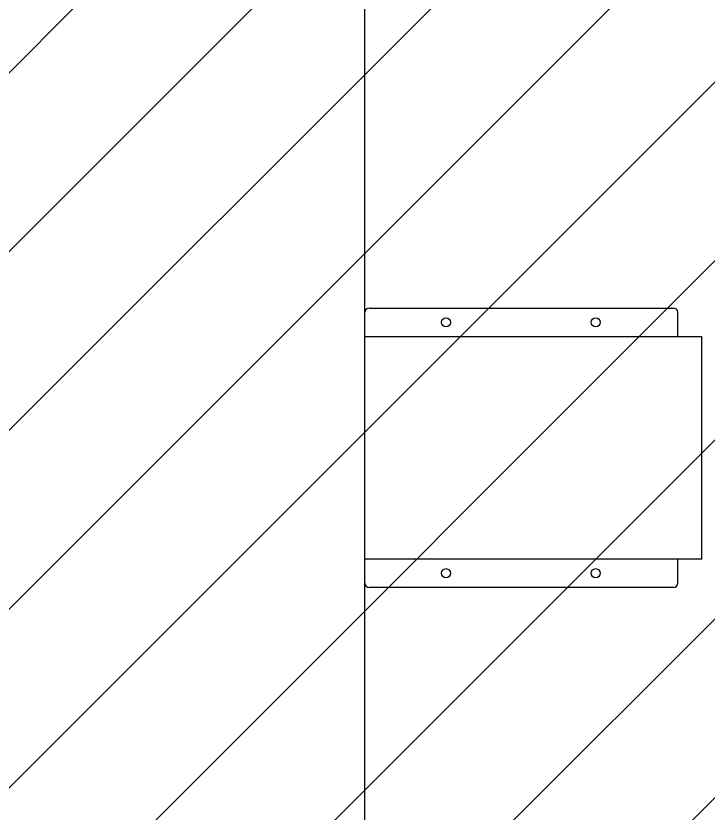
# Model space of a CAD drawing. Header units: millimetres. Extents: x 0 to 16115, y 0 to 11330.
# Drawn here: x 10562 to 10903.9, y 4087.7 to 4481.6 of the extents above; entities that cross this region are included whole.
import ezdxf

# ---------------------------------------------------------------- set-up
doc = ezdxf.new("R2010")
doc.units = ezdxf.units.MM
doc.header["$MEASUREMENT"] = 0
doc.linetypes.add('HIDDEN', pattern=[9.525, 6.35, -3.175])
doc.layers.get('0').update_dxf_attribs({"lineweight": 25})
doc.layers.add('DIM', color=3, linetype='Continuous', lineweight=9)
doc.layers.add('H', color=2, linetype='HIDDEN', lineweight=15)

msp = doc.modelspace()

# ---------------------------------------------------------------- hatches: boundary and pattern name
at = {"layer": 'DIM'}
h = msp.add_hatch(dxfattribs=at)
h.set_pattern_fill('ANSI31', color=256, scale=350, style=0)
h.set_pattern_definition([(45, (-20178.267, -2318.325), (-30.93592, 30.93592), [])])
h.paths.add_polyline_path([(10154.43, 5257.746), (10154.43, 3184.746), (9723.646, 3184.746), (9723.646, 4971.681), (9054.43, 4971.681), (9054.43, 6434.746), (12994.43, 6434.746), (12994.43, 4971.681), (12325.214, 4971.681), (12325.214, 3184.746), (11894.43, 3184.746), (11894.43, 5257.746)])
edge = h.paths.add_edge_path(flags=16)
edge.add_line((11894.43, 3207.746), (11894.43, 3184.746))
edge.add_line((10154.43, 3207.746), (10154.43, 3184.746))
at = {"layer": 'H', "ltscale": 5}
h = msp.add_hatch(dxfattribs=at)
h.set_pattern_fill('ANSI31', color=256, scale=500, style=0)
h.set_pattern_definition([(45, (4304.4, 20650.17), (-44.19417, 44.19417), [])])
h.paths.add_polyline_path([(13044.43, 6434.746), (12994.43, 6434.746)], flags=16)
h.paths.add_polyline_path([(13044.43, 6434.746), (12994.43, 6434.746)], flags=0)
h.paths.add_polyline_path([(13044.43, 6434.746), (12994.43, 6434.746)], flags=0)
h.paths.add_polyline_path([(13044.43, 6434.746), (12994.43, 6434.746)], flags=0)
h.paths.add_polyline_path([(13044.43, 6434.746), (12994.43, 6434.746)], flags=0)
edge = h.paths.add_edge_path()
edge.add_line((9054.43, 3184.746), (9054.43, 6434.746))
edge.add_line((9004.43, 3134.746), (9004.43, 6434.746))
edge.add_line((9054.43, 3184.746), (12994.43, 3184.746))
edge.add_line((9004.43, 3134.746), (13044.43, 3134.746))
edge.add_line((13044.43, 6434.746), (12994.43, 6434.746))
edge.add_line((12994.43, 5184.746), (12994.43, 5194.746))
edge.add_line((12994.43, 3184.746), (12994.43, 6434.746))
edge.add_line((13044.43, 3134.746), (13044.43, 6434.746))

# ---------------------------------------------------------------- linework, layer by layer
for p, q in [((10734.43, 3557.746), (10734.43, 5257.746)), ((10734.43, 3557.746), (10734.43, 5257.746)), ((10736.43, 4337.246), (10886.93, 4337.246)), ((10734.43, 4201.246), (10734.43, 4335.246)), ((10888.93, 4323.246), (10888.93, 4335.246)), ((10734.43, 4323.246), (10900.93, 4323.246)), ((10900.93, 4213.246), (10900.93, 4323.246)), ((10900.93, 4322.246), (10900.93, 4323.246)), ((10900.93, 4322.236), (10900.93, 4323.246)), ((10900.93, 4322.246), (10900.93, 4323.246)), ((10900.93, 4322.236), (10900.93, 4323.246)), ((10900.93, 4213.246), (10734.43, 4213.246)), ((10888.93, 4201.246), (10888.93, 4213.246)), ((10900.93, 4213.246), (10900.93, 4214.256)), ((10900.93, 4213.246), (10900.93, 4214.246)), ((10886.93, 4199.246), (10736.43, 4199.246))]:
    msp.add_line(p, q)
for centre in [(10774.43, 4330.246), (10848.43, 4330.246), (10774.43, 4206.246), (10848.43, 4206.246)]:
    msp.add_circle(centre, 2.25)
for centre, start, end in [((10736.43, 4335.246), 90, 180), ((10886.93, 4335.246), 0, 90), ((10736.43, 4201.246), 180, 270), ((10886.93, 4201.246), 270, 0)]:
    msp.add_arc(centre, 2, start, end)

doc.saveas('drawing.dxf')
